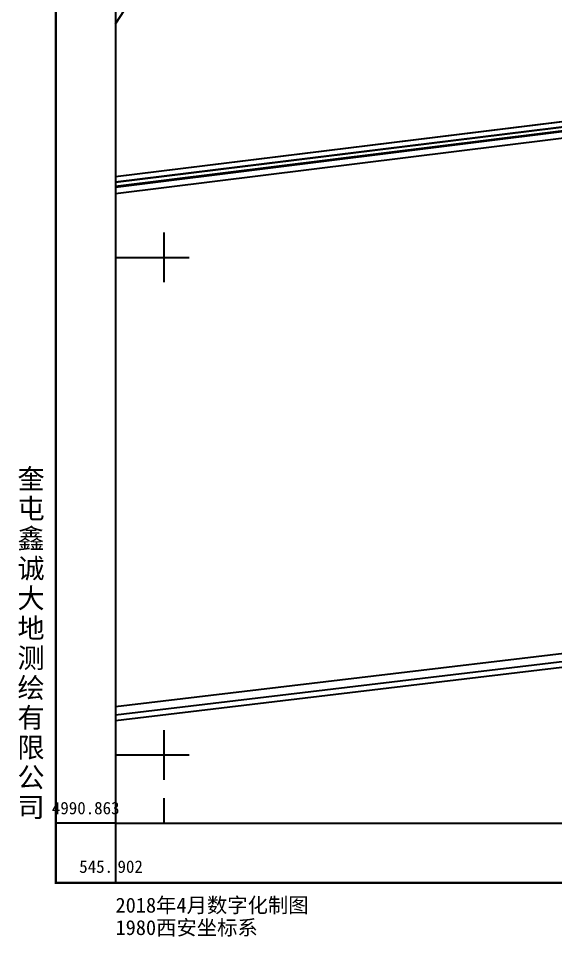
# Model space of a CAD drawing. Extents: x 545706 to 551028, y 4990560 to 4997178.
# Drawn here: x 545706 to 546788, y 4990635 to 4992481 of the extents above; entities that cross this region are included whole.
import ezdxf
from ezdxf.enums import TextEntityAlignment as Align

# ---------------------------------------------------------------- set-up
doc = ezdxf.new("R2010")
doc.units = 0
doc.header["$LTSCALE"] = 10
for name, color, linetype in [('TK', 7, 'CONTINUOUS'), ('林', 3, 'CONTINUOUS'), ('渠', 4, 'CONTINUOUS'), ('路', 5, 'CONTINUOUS')]:
    doc.layers.add(name, color=color, linetype=linetype)
doc.styles.add('宋体', font='')
doc.styles.get('宋体').set_extended_font_data('SimSun')

msp = doc.modelspace()

# ---------------------------------------------------------------- linework, layer by layer
at = {"layer": 'TK', "linetype": 'Continuous'}
for p, q in [((546000, 4991950), (546000, 4992050)), ((545902, 4992000), (545952, 4992000)), ((545950, 4992000), (546050, 4992000)), ((546000, 4990950), (546000, 4991050)), ((545902, 4991000), (545952, 4991000)), ((545950, 4991000), (546050, 4991000)), ((546000, 4990863), (546000, 4990913)), ((545902, 4990863), (545782, 4990863)), ((545902, 4990863), (545902, 4990743))]:
    msp.add_line(p, q, dxfattribs=at)
at = {"layer": 'TK', "linetype": 'Continuous', "const_width": 5, "flags": 128}
msp.add_lwpolyline([(545782, 4990743), (551022, 4990743), (551022, 4996983), (545782, 4996983)], close=True, dxfattribs=at)
at = {"layer": 'TK', "linetype": 'Continuous', "flags": 128}
msp.add_lwpolyline([(545902, 4990863), (550902, 4990863), (550902, 4996863), (545902, 4996863)], close=True, dxfattribs=at)
at = {"layer": '林', "color": 3, "linetype": 'Continuous', "flags": 128}
for points, elevation in [([(547457.7, 4992353.7), (547438.9, 4992350.9), (545902, 4992162.1)], 280.9), ([(547452, 4992342.2), (547433.1, 4992339.5), (545902, 4992151.4)], 280.8), ([(546882.1, 4992282.5), (545902, 4992162.1)], 280.9), ([(546881.3, 4992271.7), (545902, 4992151.4)], 280.8)]:
    msp.add_lwpolyline(points, dxfattribs=dict(at, elevation=elevation))
at = {"layer": '渠', "color": 4, "linetype": 'Continuous', "flags": 128}
for points, elevation in [([(546880.6, 4992262.4), (545902, 4992140.7)], 280.8), ([(546879.7, 4992249.1), (545902, 4992127.5)], 280.7), ([(545902, 4991097.1), (547335.4, 4991267.7)], 280.6), ([(545902, 4991080.9), (547334, 4991251.4)], 279.7), ([(545902, 4991069.4), (547333.1, 4991239.8)], 280.8)]:
    msp.add_lwpolyline(points, dxfattribs=dict(at, elevation=elevation))
at = {"layer": '路', "color": 5, "linetype": 'Continuous', "flags": 128}
for points, elevation in [([(545902, 4992469.2), (546662.9, 4993640), (546677.6, 4993664.6), (546694.8, 4993688.3), (546709.3, 4993710.1), (546723.4, 4993730.5), (546738.3, 4993751.9), (546753.1, 4993773.7), (546772.3, 4993802.3)], 280.3), ([(545902, 4992469.2), (546662.9, 4993640), (546677.6, 4993664.6), (546694.8, 4993688.3), (546709.3, 4993710.1), (546723.4, 4993730.5), (546738.3, 4993751.9), (546753.1, 4993773.7), (546772.3, 4993802.3)], 280.3), ([(547431.9, 4992339.3), (547413, 4992336.6), (545902, 4992150.9)], 281), ([(547431.9, 4992339.3), (547413, 4992336.6), (545902, 4992150.9)], 281), ([(547414, 4992330.4), (545902, 4992142.3)], 281.1), ([(547414, 4992330.4), (545902, 4992142.3)], 281.1)]:
    msp.add_lwpolyline(points, dxfattribs=dict(at, elevation=elevation))

# ---------------------------------------------------------------- texts
at = {"layer": 'TK', "linetype": 'Continuous', "style": '宋体'}
for s, p in [('奎', (545732, 4991523)), ('屯', (545732, 4991463)), ('鑫', (545732, 4991403)), ('诚', (545732, 4991343)), ('大', (545732, 4991283)), ('地', (545732, 4991223)), ('测', (545732, 4991163)), ('绘', (545732, 4991103)), ('有', (545732, 4991043)), ('限', (545732, 4990983)), ('公', (545732, 4990923)), ('司', (545732, 4990863))]:
    msp.add_text(s, height=40, dxfattribs=at).set_placement(p, align=Align.BOTTOM_CENTER)
msp.add_text('4990.863', height=25, dxfattribs=at).set_placement((545842, 4990893), align=Align.MIDDLE)
for s, height, p in [('902', 25, (545906, 4990775.5)), ('2018年4月数字化制图', 30, (545902, 4990698)), ('1980西安坐标系', 30, (545902, 4990653))]:
    msp.add_text(s, height=height, dxfattribs=at).set_placement(p, align=Align.MIDDLE_LEFT)
msp.add_text('545.', height=25, dxfattribs=at).set_placement((545897, 4990775.5), align=Align.MIDDLE_RIGHT)

doc.saveas('drawing.dxf')
